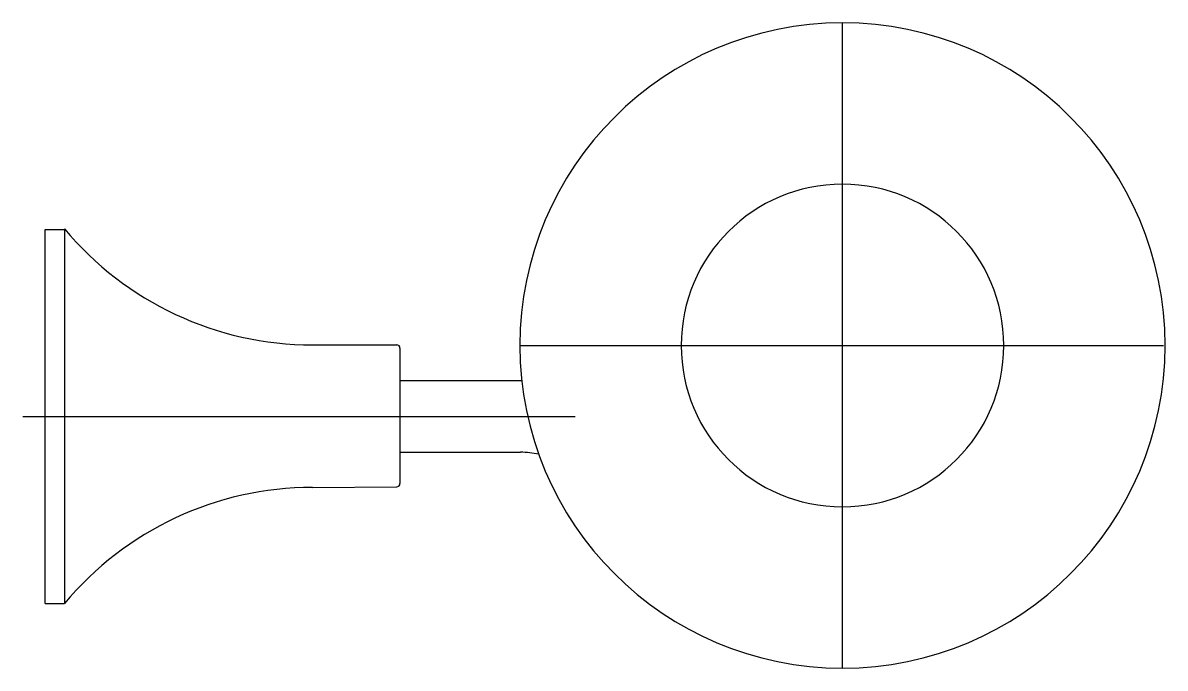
# Model space of a CAD drawing. Extents: x -335.556 to -335.379, y 0.342 to 0.442.
import ezdxf

# ---------------------------------------------------------------- set-up
doc = ezdxf.new("R2010")
doc.units = 0
doc.header["$LTSCALE"] = 0.2
doc.header["$MEASUREMENT"] = 0
doc.linetypes.add('AXES', pattern=[0.54, 0.3, -0.08, 0.08, -0.08])
doc.linetypes.add('CONTINU', pattern=[0])
doc.layers.get('0').update_dxf_attribs({"linetype": 'CONTINUOUS'})
doc.layers.add('DECA_EIXOS', color=5, linetype='AXES')

msp = doc.modelspace()

# ---------------------------------------------------------------- linework, layer by layer
at = {"linetype": 'CONTINU'}
for points in [[(-335.37919, 0.39227, 1), (-335.47919, 0.39227)], [(-335.40419, 0.39227, 1), (-335.45419, 0.39227)], [(-335.54977, 0.41037, 0.222648), (-335.51135, 0.39237)], [(-335.49777, 0.39187, 0.414214), (-335.49827, 0.39237)], [(-335.47919, 0.39227, 1), (-335.37919, 0.39227)], [(-335.45419, 0.39227, 1), (-335.40419, 0.39227)], [(-335.47626, 0.37541, 0.055313), (-335.47908, 0.37572)], [(-335.51135, 0.37027, 0.222648), (-335.54977, 0.35227)], [(-335.49827, 0.37037, 0.414214), (-335.49777, 0.37087)]]:
    msp.add_lwpolyline(points, format="xyb", dxfattribs=at)
for points in [[(-335.55277, 0.35227), (-335.55277, 0.41027)], [(-335.55277, 0.41027), (-335.54968, 0.41027)], [(-335.54977, 0.41037), (-335.54977, 0.35227)], [(-335.51135, 0.39237), (-335.49827, 0.39237)], [(-335.49777, 0.39187), (-335.49777, 0.38127)], [(-335.49777, 0.38682), (-335.47889, 0.38682)], [(-335.49777, 0.38127), (-335.49777, 0.37087)], [(-335.49777, 0.37572), (-335.47908, 0.37572)], [(-335.51135, 0.37027), (-335.49827, 0.37037)], [(-335.55277, 0.35227), (-335.54977, 0.35227)]]:
    msp.add_lwpolyline(points, dxfattribs=at)
at = {"layer": 'DECA_EIXOS'}
for points in [[(-335.42919, 0.34227), (-335.42919, 0.44227)], [(-335.47919, 0.39227), (-335.37943, 0.39227)], [(-335.55621, 0.38127), (-335.4706, 0.38127)]]:
    msp.add_lwpolyline(points, dxfattribs=at)

doc.saveas('drawing.dxf')
